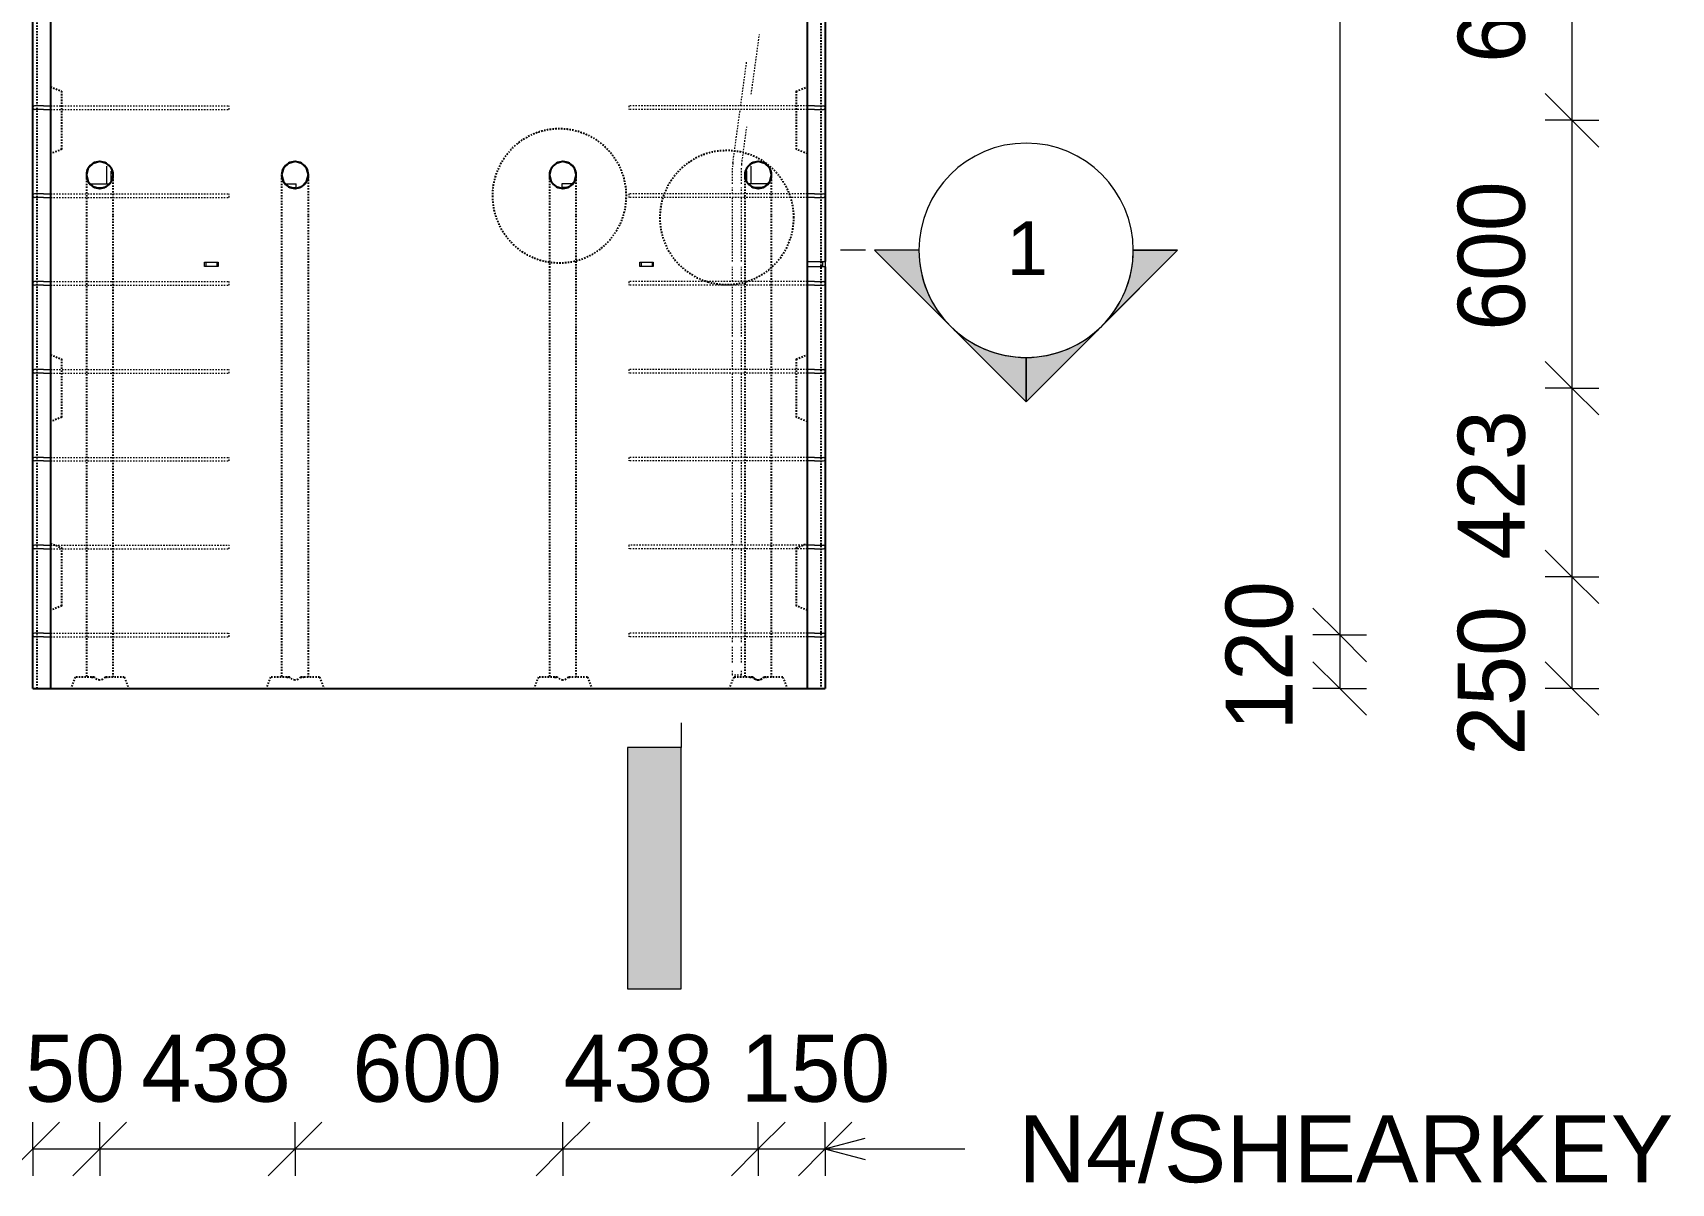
# Model space of a CAD drawing. Header units: millimetres. Extents: x -13510 to 6621, y -2503 to 13671.
# Drawn here: x -6091 to -2421, y -2503 to 73 of the extents above; entities that cross this region are included whole.
import ezdxf

# ---------------------------------------------------------------- set-up
doc = ezdxf.new("R2010")
doc.units = ezdxf.units.MM
doc.linetypes.add('Dash', pattern=[6.36, 3.18, -3.18])
for name, color, linetype, lineweight in [('A-ANNO-DIMS', 211, 'Continuous', 9), ('A-ANNO-DIMS-60', 211, 'Continuous', 9), ('A-GENM', 13, 'Continuous', 18), ('A-WALL', 113, 'Continuous', 25), ('A-WALL-HDLN', 110, 'Dash', 25), ('G-ANNO-SYMB', 111, 'Continuous', 9), ('G-ANNO-TEXT', 231, 'Continuous', 9), ('S-RBAR', 171, 'Continuous', 18)]:
    doc.layers.add(name, color=color, linetype=linetype, lineweight=lineweight)
doc.styles.add('Arial', font='arial.ttf', dxfattribs={"height": 120})
doc.styles.add('Arial_1', font='arial.ttf', dxfattribs={"height": 150})
doc.styles.add('Nirmala UI Semilight', font='NirmalaS.ttf', dxfattribs={"height": 150})
doc.dimstyles.new('Arrow_Filled_-_2_5_NI_UI', dxfattribs={"dimscale": 304.8, "dimtxt": 157.104592, "dimasz": 0.393701, "dimexe": 0.19685, "dimexo": 0.0625, "dimgap": 0.19685, "dimtad": 1, "dimdec": 0, "dimzin": 0, "dimdsep": 46, "dimtxsty": 'Nirmala UI Semilight', "dimblk1": 'OBLIQUE', "dimblk2": 'OBLIQUE', "dimsah": 1, "dimcen": 0.09, "dimazin": 0, "dimtfac": 1, "dimtdec": 4, "dimtix": 1, "dimtmove": 0, "dimatfit": 3, "dimfxl": 0.19685, "dimfxlon": 1, "dimtvp": 1, "dimtolj": 1, "dimtzin": 0, "dimarcsym": 2})
doc.dimstyles.new('Arrow_Filled_-_2_5_NI_UI_1', dxfattribs={"dimscale": 304.8, "dimtxt": 157.104592, "dimasz": 0.393701, "dimexe": 0.19685, "dimexo": 0.0625, "dimgap": 0.19685, "dimtad": 1, "dimdec": 0, "dimzin": 0, "dimdsep": 46, "dimtxsty": 'Nirmala UI Semilight', "dimblk1": 'OBLIQUE', "dimblk2": 'OBLIQUE', "dimsah": 1, "dimcen": 0.09, "dimazin": 0, "dimtfac": 1, "dimtdec": 4, "dimtix": 1, "dimtmove": 2, "dimatfit": 3, "dimfxl": 0.19685, "dimfxlon": 1, "dimtvp": 1, "dimtolj": 1, "dimtzin": 0, "dimarcsym": 2})

# ---------------------------------------------------------------- blocks, each defined once
blk = doc.blocks.new('RR spread anchor face based - RR-SA-2_5-150-1726819-Elevation Front')
at = {"layer": 'A-GENM'}
for p, q in [((-5706.2, 6755), (-5703.7, 6755)), ((-5706.2, 6745), (-5706.2, 6755)), ((-5703.7, 6755), (-5678.7, 6755)), ((-5703.7, 6755), (-5703.7, 6745)), ((-5678.7, 6755), (-5676.2, 6755)), ((-5678.7, 6755), (-5678.7, 6745)), ((-5676.2, 6755), (-5676.2, 6745)), ((-5703.7, 6745), (-5706.2, 6745)), ((-5678.7, 6745), (-5703.7, 6745)), ((-5676.2, 6745), (-5678.7, 6745))]:
    blk.add_line(p, q, dxfattribs=at)
blk = doc.blocks.new('RR spread anchor face based - RR-SA-4_0-320-1726835-Elevation Front')
at = {"layer": 'A-GENM'}
for p, q in [((-4356.2, 6756), (-4321.2, 6756)), ((-4321.2, 6756), (-4316.2, 6756)), ((-4321.2, 6744), (-4321.2, 6756)), ((-4316.2, 6756), (-4316.2, 6744)), ((-4321.2, 6744), (-4356.2, 6744)), ((-4316.2, 6744), (-4321.2, 6744))]:
    blk.add_line(p, q, dxfattribs=at)
blk = doc.blocks.new('Detail View - M_Section Head - Filled SHOP DWG-1002450-Elevation Front')
at = {"layer": 'G-ANNO-SYMB'}
h = blk.add_hatch(color=256, dxfattribs=at)
edge = h.paths.add_edge_path()
edge.add_line((-4205.6, -413.7), (-4106.2, -413.7))
edge.add_arc((-3866.2, -413.7), 240, 180, 225)
edge.add_line((-4035.9, -583.4), (-4205.6, -413.7))
h = blk.add_hatch(color=256, dxfattribs=at)
edge = h.paths.add_edge_path()
edge.add_line((-3526.8, -413.7), (-3696.5, -583.4))
edge.add_arc((-3866.2, -413.7), 240, 315, 360)
edge.add_line((-3626.2, -413.7), (-3526.8, -413.7))
h = blk.add_hatch(color=256, dxfattribs=at)
edge = h.paths.add_edge_path()
edge.add_line((-3866.2, -753.1), (-4035.9, -583.4))
edge.add_arc((-3866.2, -413.7), 240, 225, 270)
edge.add_line((-3866.2, -653.7), (-3866.2, -753.1))
h = blk.add_hatch(color=256, dxfattribs=at)
edge = h.paths.add_edge_path()
edge.add_line((-3866.2, -753.1), (-3866.2, -653.7))
edge.add_arc((-3866.2, -413.7), 240, 270, 315)
edge.add_line((-3696.5, -583.4), (-3866.2, -753.1))
for p, q in [((-3866.2, -753.1), (-4205.6, -413.7)), ((-4106.2, -413.7), (-4205.6, -413.7)), ((-4205.6, -413.7), (-4035.9, -583.4)), ((-4106.2, -413.7), (-4205.6, -413.7)), ((-3866.2, -753.1), (-3526.8, -413.7)), ((-3696.5, -583.4), (-3526.8, -413.7)), ((-3626.2, -413.7), (-3526.8, -413.7)), ((-3526.8, -413.7), (-3626.2, -413.7)), ((-4035.9, -583.4), (-3866.2, -753.1)), ((-3866.2, -753.1), (-3696.5, -583.4)), ((-3866.2, -653.7), (-3866.2, -753.1)), ((-3866.2, -753.1), (-3866.2, -653.7))]:
    blk.add_line(p, q, dxfattribs=at)
for start, end in [(360, 180), (180, 360), (180, 225), (315, 0), (225, 270), (270, 315)]:
    blk.add_arc((-3866.2, -413.7), 240, start, end, dxfattribs=at)
blk = doc.blocks.new('Detail View - M_Section Tail - Filled Horizontal-14034-Elevation Front')
at = {"layer": 'G-ANNO-SYMB'}
blk.add_hatch(color=256, dxfattribs=at).paths.add_polyline_path([(-6189.7, -533.7), (-6189.7, -413.7), (-6729.7, -413.7), (-6729.7, -533.7)])
for p, q in [((-6729.7, -533.7), (-6729.7, -413.7)), ((-6729.7, -413.7), (-6189.7, -413.7)), ((-6189.7, -413.7), (-6189.7, -533.7)), ((-6189.7, -533.7), (-6729.7, -533.7))]:
    blk.add_line(p, q, dxfattribs=at)
blk = doc.blocks.new('DIMBLOCK25-Elevation Front')
at = {"layer": 'A-ANNO-DIMS-60'}
for p, q in [((-6091.2, -2426.2), (-6031.2, -2366.2)), ((-6091.2, -2426.2), (-6091.2, -2366.2)), ((-5941.2, -2426.2), (-5881.2, -2366.2)), ((-5941.2, -2426.2), (-5941.2, -2366.2)), ((-6091.2, -2426.2), (-6151.2, -2486.2)), ((-6091.2, -2426.2), (-5941.2, -2426.2)), ((-6091.2, -2426.2), (-6091.2, -2486.2)), ((-5941.2, -2426.2), (-6001.2, -2486.2)), ((-5941.2, -2426.2), (-5941.2, -2486.2))]:
    blk.add_line(p, q, dxfattribs=at)
at = {"layer": 'A-ANNO-DIMS-60', "color": 0, "insert": (-6219.9, -2170.5), "char_height": 150, "width": 370.196, "attachment_point": 1, "line_spacing_factor": 1.142579, "style": 'Nirmala UI Semilight'}
blk.add_mtext('150', dxfattribs=at)
blk = doc.blocks.new('_Oblique')
at = {"color": 0, "linetype": 'ByBlock', "lineweight": -2}
blk.add_line((-0.5, -0.5), (0.5, 0.5), dxfattribs=at)
blk = doc.blocks.new('DIMBLOCK26-Elevation Front')
at = {"layer": 'A-ANNO-DIMS-60'}
for p, q in [((-5941.2, -2426.2), (-5881.2, -2366.2)), ((-5941.2, -2426.2), (-5941.2, -2366.2)), ((-5503.7, -2426.2), (-5443.7, -2366.2)), ((-5503.7, -2426.2), (-5503.7, -2366.2)), ((-5941.2, -2426.2), (-6001.2, -2486.2)), ((-5941.2, -2426.2), (-5503.7, -2426.2)), ((-5941.2, -2426.2), (-5941.2, -2486.2)), ((-5503.7, -2426.2), (-5563.7, -2486.2)), ((-5503.7, -2426.2), (-5503.7, -2486.2))]:
    blk.add_line(p, q, dxfattribs=at)
at = {"layer": 'A-ANNO-DIMS-60', "color": 0, "insert": (-5848, -2170.5), "char_height": 150, "width": 414.756, "attachment_point": 1, "line_spacing_factor": 1.142579, "style": 'Nirmala UI Semilight'}
blk.add_mtext('438', dxfattribs=at)
blk = doc.blocks.new('DIMBLOCK27-Elevation Front')
at = {"layer": 'A-ANNO-DIMS-60'}
for p, q in [((-5503.7, -2426.2), (-5443.7, -2366.2)), ((-5503.7, -2426.2), (-5503.7, -2366.2)), ((-4903.7, -2426.2), (-4843.7, -2366.2)), ((-4903.7, -2426.2), (-4903.7, -2366.2)), ((-5503.7, -2426.2), (-5563.7, -2486.2)), ((-5503.7, -2426.2), (-4903.7, -2426.2)), ((-5503.7, -2426.2), (-5503.7, -2486.2)), ((-4903.7, -2426.2), (-4963.7, -2486.2)), ((-4903.7, -2426.2), (-4903.7, -2486.2))]:
    blk.add_line(p, q, dxfattribs=at)
at = {"layer": 'A-ANNO-DIMS-60', "color": 0, "insert": (-5375.1, -2170.5), "char_height": 150, "width": 411.328, "attachment_point": 1, "line_spacing_factor": 1.142579, "style": 'Nirmala UI Semilight'}
blk.add_mtext('600', dxfattribs=at)
blk = doc.blocks.new('DIMBLOCK28-Elevation Front')
at = {"layer": 'A-ANNO-DIMS-60'}
for p, q in [((-4903.7, -2426.2), (-4843.7, -2366.2)), ((-4903.7, -2426.2), (-4903.7, -2366.2)), ((-4466.2, -2426.2), (-4406.2, -2366.2)), ((-4466.2, -2426.2), (-4466.2, -2366.2)), ((-4903.7, -2426.2), (-4963.7, -2486.2)), ((-4903.7, -2426.2), (-4466.2, -2426.2)), ((-4903.7, -2426.2), (-4903.7, -2486.2)), ((-4466.2, -2426.2), (-4526.2, -2486.2)), ((-4466.2, -2426.2), (-4466.2, -2486.2))]:
    blk.add_line(p, q, dxfattribs=at)
at = {"layer": 'A-ANNO-DIMS-60', "color": 0, "insert": (-4901.9, -2170.5), "char_height": 150, "width": 414.756, "attachment_point": 1, "line_spacing_factor": 1.142579, "style": 'Nirmala UI Semilight'}
blk.add_mtext('438', dxfattribs=at)
blk = doc.blocks.new('DIMBLOCK29-Elevation Front')
at = {"layer": 'A-ANNO-DIMS-60'}
for p, q in [((-4466.2, -2426.2), (-4406.2, -2366.2)), ((-4466.2, -2426.2), (-4466.2, -2366.2)), ((-4316.2, -2426.2), (-4256.2, -2366.2)), ((-4316.2, -2426.2), (-4316.2, -2366.2)), ((-4466.2, -2426.2), (-4526.2, -2486.2)), ((-4466.2, -2426.2), (-4316.2, -2426.2)), ((-4466.2, -2426.2), (-4466.2, -2486.2)), ((-4316.2, -2426.2), (-4376.2, -2486.2)), ((-4316.2, -2426.2), (-4316.2, -2486.2))]:
    blk.add_line(p, q, dxfattribs=at)
at = {"layer": 'A-ANNO-DIMS-60', "color": 0, "insert": (-4505.4, -2170.5), "char_height": 150, "width": 370.196, "attachment_point": 1, "line_spacing_factor": 1.142579, "style": 'Nirmala UI Semilight'}
blk.add_mtext('150', dxfattribs=at)
blk = doc.blocks.new('DIMBLOCK54-Elevation Front')
at = {"layer": 'A-ANNO-DIMS-60'}
for p, q in [((-3163.6, 7580), (-3223.6, 7640)), ((-3163.6, 7580), (-3223.6, 7580)), ((-3163.6, 7580), (-3163.6, -1275)), ((-3163.6, 7580), (-3103.6, 7520)), ((-3163.6, 7580), (-3103.6, 7580)), ((-3163.6, -1275), (-3223.6, -1215)), ((-3163.6, -1275), (-3223.6, -1275)), ((-3163.6, -1275), (-3103.6, -1335)), ((-3163.6, -1275), (-3103.6, -1275))]:
    blk.add_line(p, q, dxfattribs=at)
at = {"layer": 'A-ANNO-DIMS-60', "color": 0, "insert": (-3419.3, 2382.7), "char_height": 150, "width": 1847.55, "attachment_point": 1, "rotation": 90, "line_spacing_factor": 1.142579, "style": 'Nirmala UI Semilight'}
blk.add_mtext('T8@200mm C/C', dxfattribs=at)
blk = doc.blocks.new('DIMBLOCK55-Elevation Front')
at = {"layer": 'A-ANNO-DIMS-60'}
for p, q in [((-3163.6, -1275), (-3223.6, -1215)), ((-3163.6, -1275), (-3223.6, -1275)), ((-3163.6, -1275), (-3163.6, -1395)), ((-3163.6, -1275), (-3103.6, -1335)), ((-3163.6, -1275), (-3103.6, -1275)), ((-3163.6, -1395), (-3223.6, -1335)), ((-3163.6, -1395), (-3223.6, -1395)), ((-3163.6, -1395), (-3103.6, -1455)), ((-3163.6, -1395), (-3103.6, -1395))]:
    blk.add_line(p, q, dxfattribs=at)
at = {"layer": 'A-ANNO-DIMS-60', "color": 0, "insert": (-3419.3, -1489.2), "char_height": 150, "width": 370.196, "attachment_point": 1, "rotation": 90, "line_spacing_factor": 1.142579, "style": 'Nirmala UI Semilight'}
blk.add_mtext('120', dxfattribs=at)
blk = doc.blocks.new('DIMBLOCK69-Elevation Front')
at = {"layer": 'A-ANNO-DIMS-60'}
for p, q in [((-2643.6, 477.5), (-2703.6, 537.5)), ((-2643.6, 477.5), (-2703.6, 477.5)), ((-2643.6, 477.5), (-2643.6, -122.5)), ((-2643.6, 477.5), (-2583.6, 417.5)), ((-2643.6, 477.5), (-2583.6, 477.5)), ((-2643.6, -122.5), (-2703.6, -62.5)), ((-2643.6, -122.5), (-2703.6, -122.5)), ((-2643.6, -122.5), (-2583.6, -182.5)), ((-2643.6, -122.5), (-2583.6, -122.5))]:
    blk.add_line(p, q, dxfattribs=at)
at = {"layer": 'A-ANNO-DIMS-60', "color": 0, "insert": (-2899.3, 6.1), "char_height": 150, "width": 411.328, "attachment_point": 1, "rotation": 90, "line_spacing_factor": 1.142579, "style": 'Nirmala UI Semilight'}
blk.add_mtext('600', dxfattribs=at)
blk = doc.blocks.new('DIMBLOCK70-Elevation Front')
at = {"layer": 'A-ANNO-DIMS-60'}
for p, q in [((-2643.6, -122.5), (-2703.6, -62.5)), ((-2643.6, -122.5), (-2703.6, -122.5)), ((-2643.6, -122.5), (-2643.6, -722.5)), ((-2643.6, -122.5), (-2583.6, -182.5)), ((-2643.6, -122.5), (-2583.6, -122.5)), ((-2643.6, -722.5), (-2703.6, -662.5)), ((-2643.6, -722.5), (-2703.6, -722.5)), ((-2643.6, -722.5), (-2583.6, -782.5)), ((-2643.6, -722.5), (-2583.6, -722.5))]:
    blk.add_line(p, q, dxfattribs=at)
at = {"layer": 'A-ANNO-DIMS-60', "color": 0, "insert": (-2899.3, -593.9), "char_height": 150, "width": 411.328, "attachment_point": 1, "rotation": 90, "line_spacing_factor": 1.142579, "style": 'Nirmala UI Semilight'}
blk.add_mtext('600', dxfattribs=at)
blk = doc.blocks.new('DIMBLOCK71-Elevation Front')
at = {"layer": 'A-ANNO-DIMS-60'}
for p, q in [((-2643.6, -722.5), (-2703.6, -662.5)), ((-2643.6, -722.5), (-2703.6, -722.5)), ((-2643.6, -722.5), (-2643.6, -1145)), ((-2643.6, -722.5), (-2583.6, -782.5)), ((-2643.6, -722.5), (-2583.6, -722.5)), ((-2643.6, -1145), (-2703.6, -1085)), ((-2643.6, -1145), (-2703.6, -1145)), ((-2643.6, -1145), (-2583.6, -1205)), ((-2643.6, -1145), (-2583.6, -1145))]:
    blk.add_line(p, q, dxfattribs=at)
at = {"layer": 'A-ANNO-DIMS-60', "color": 0, "insert": (-2899.3, -1106.6), "char_height": 150, "width": 414.756, "attachment_point": 1, "rotation": 90, "line_spacing_factor": 1.142579, "style": 'Nirmala UI Semilight'}
blk.add_mtext('423', dxfattribs=at)
blk = doc.blocks.new('DIMBLOCK72-Elevation Front')
at = {"layer": 'A-ANNO-DIMS-60'}
for p, q in [((-2643.6, -1145), (-2703.6, -1085)), ((-2643.6, -1145), (-2703.6, -1145)), ((-2643.6, -1145), (-2643.6, -1395)), ((-2643.6, -1145), (-2583.6, -1205)), ((-2643.6, -1145), (-2583.6, -1145)), ((-2643.6, -1395), (-2703.6, -1335)), ((-2643.6, -1395), (-2703.6, -1395)), ((-2643.6, -1395), (-2583.6, -1455)), ((-2643.6, -1395), (-2583.6, -1395))]:
    blk.add_line(p, q, dxfattribs=at)
at = {"layer": 'A-ANNO-DIMS-60', "color": 0, "insert": (-2899.3, -1545.3), "char_height": 150, "width": 411.328, "attachment_point": 1, "rotation": 90, "line_spacing_factor": 1.142579, "style": 'Nirmala UI Semilight'}
blk.add_mtext('250', dxfattribs=at)

msp = doc.modelspace()

# ---------------------------------------------------------------- linework, layer by layer
at = {"layer": 'A-WALL'}
for p, q in [((-6051.2, 7060), (-6051.2, -1395)), ((-4356.2, -1395), (-4356.2, 7060)), ((-6091.2, -94), (-6091.2, 102.1)), ((-4316.2, 102.1), (-4316.2, -94)), ((-6091.2, -290.7), (-6091.2, -94.7)), ((-4316.2, -94.7), (-4316.2, -290.7)), ((-6091.2, -487.5), (-6091.2, -291.5)), ((-4316.2, -291.5), (-4316.2, -439)), ((-4316.2, -451), (-4316.2, -487.5)), ((-6091.2, -684.3), (-6091.2, -488.3)), ((-4316.2, -488.3), (-4316.2, -684.3)), ((-6091.2, -881.1), (-6091.2, -685)), ((-4316.2, -685), (-4316.2, -881.1)), ((-6091.2, -1077.8), (-6091.2, -881.8)), ((-4316.2, -881.8), (-4316.2, -1077.8)), ((-6091.2, -1274.6), (-6091.2, -1078.6)), ((-4316.2, -1078.6), (-4316.2, -1274.6)), ((-6091.2, -1395), (-6091.2, -1275.4)), ((-4316.2, -1275.4), (-4316.2, -1395)), ((-6091.2, -1395), (-4316.2, -1395))]:
    msp.add_line(p, q, dxfattribs=at)
at = {"layer": 'A-WALL', "flags": 128}
for points in [[(-5941.2, -215), (-5956.2, -219), (-5967.2, -230.1), (-5971.2, -245)], [(-5911.2, -245), (-5915.2, -230), (-5926.3, -219), (-5941.2, -215)], [(-5503.7, -215), (-5518.7, -219), (-5529.7, -230.1), (-5533.7, -245)], [(-5473.7, -245), (-5477.7, -230), (-5488.8, -219), (-5503.7, -215)], [(-4903.7, -215), (-4918.7, -219), (-4929.7, -230.1), (-4933.7, -245)], [(-4873.7, -245), (-4877.7, -230), (-4888.8, -219), (-4903.7, -215)], [(-4466.2, -215), (-4481.2, -219), (-4492.2, -230.1), (-4496.2, -245)], [(-4436.2, -245), (-4440.2, -230), (-4451.3, -219), (-4466.2, -215)], [(-5971.2, -245), (-5967.2, -260), (-5956.1, -271), (-5941.2, -275)], [(-5941.2, -275), (-5926.2, -271), (-5915.2, -259.9), (-5911.2, -245)], [(-5911.2, -250.7), (-5911.2, -245.1), (-5911.2, -245)], [(-5533.7, -245), (-5529.7, -260), (-5518.6, -271), (-5503.7, -275)], [(-5503.7, -275), (-5488.7, -271), (-5477.7, -259.9), (-5473.7, -245)], [(-5473.7, -250.7), (-5473.7, -245.1), (-5473.7, -245)], [(-4933.7, -245), (-4929.7, -260), (-4918.6, -271), (-4903.7, -275)], [(-4903.7, -275), (-4888.7, -271), (-4877.7, -259.9), (-4873.7, -245)], [(-4873.7, -250.7), (-4873.7, -245.1), (-4873.7, -245)], [(-4496.2, -245), (-4492.2, -260), (-4481.1, -271), (-4466.2, -275)], [(-4466.2, -275), (-4451.2, -271), (-4440.2, -259.9), (-4436.2, -245)], [(-4436.2, -250.7), (-4436.2, -245.1), (-4436.2, -245)]]:
    msp.add_lwpolyline(points, dxfattribs=at)
at = {"layer": 'A-WALL'}
for centre, start, end in [((-5941.2, -245), 120.8303, 149.6053), ((-5941.2, -245), 90.7225, 119.4223), ((-5941.2, -245), 61.0187, 89.2664), ((-5941.2, -245), 30.8311, 59.6045), ((-5503.7, -245), 120.8303, 149.6053), ((-5503.7, -245), 90.7225, 119.4223), ((-5503.7, -245), 61.0187, 89.2664), ((-5503.7, -245), 30.8311, 59.6045), ((-4903.7, -245), 120.8303, 149.6053), ((-4903.7, -245), 90.7225, 119.4223), ((-4903.7, -245), 61.0187, 89.2664), ((-4903.7, -245), 30.8311, 59.6045), ((-4466.2, -245), 120.8303, 149.6053), ((-4466.2, -245), 90.7225, 119.4223), ((-4466.2, -245), 61.0187, 89.2664), ((-4466.2, -245), 30.8311, 59.6045), ((-5941.2, -245), 150.6728, 179.6194), ((-5941.2, -245), 180.4246, 209.7233), ((-5941.2, -245), 0.3778, 29.7706), ((-5941.2, -245), 330.719, 359.5722), ((-5503.7, -245), 150.6728, 179.6194), ((-5503.7, -245), 180.4246, 209.7233), ((-5503.7, -245), 0.3778, 29.7706), ((-5503.7, -245), 330.719, 359.5722), ((-4903.7, -245), 150.6728, 179.6194), ((-4903.7, -245), 180.4246, 209.7233), ((-4903.7, -245), 0.3778, 29.7706), ((-4903.7, -245), 330.719, 359.5722), ((-4466.2, -245), 150.6728, 179.6194), ((-4466.2, -245), 180.4246, 209.7233), ((-4466.2, -245), 0.3778, 29.7706), ((-4466.2, -245), 330.719, 359.5722), ((-5941.2, -245), 210.813, 239.6231), ((-5941.2, -245), 241.0171, 269.268), ((-5941.2, -245), 270.7209, 299.4239), ((-5941.2, -245), 300.812, 329.6241), ((-5503.7, -245), 210.813, 239.6231), ((-5503.7, -245), 241.0171, 269.268), ((-5503.7, -245), 270.7209, 299.4239), ((-5503.7, -245), 300.812, 329.6241), ((-4903.7, -245), 210.813, 239.6231), ((-4903.7, -245), 241.0171, 269.268), ((-4903.7, -245), 270.7209, 299.4239), ((-4903.7, -245), 300.812, 329.6241), ((-4466.2, -245), 210.813, 239.6231), ((-4466.2, -245), 241.0171, 269.268), ((-4466.2, -245), 270.7209, 299.4239), ((-4466.2, -245), 300.812, 329.6241)]:
    msp.add_arc(centre, 30, start, end, dxfattribs=at)
at = {"layer": 'A-WALL-HDLN'}
for p, q in [((-6081.2, -1395), (-6081.2, 3650)), ((-4326.2, 3650), (-4326.2, -1395)), ((-6051.2, -47.5), (-6026.2, -57.5)), ((-6026.2, -187.5), (-6026.2, -57.5)), ((-4381.2, -57.5), (-4356.2, -47.5)), ((-4381.2, -57.5), (-4381.2, -187.5)), ((-6026.2, -187.5), (-6051.2, -197.5)), ((-4356.2, -197.5), (-4381.2, -187.5)), ((-5971.2, -335), (-5971.2, -1370)), ((-5911.2, -1370), (-5911.2, -335)), ((-5533.7, -335), (-5533.7, -1370)), ((-5473.7, -1370), (-5473.7, -335)), ((-4933.7, -335), (-4933.7, -1370)), ((-4873.7, -1370), (-4873.7, -335)), ((-4496.2, -335), (-4496.2, -1370)), ((-4436.2, -1370), (-4436.2, -335)), ((-6051.2, -647.5), (-6026.2, -657.5)), ((-6026.2, -787.5), (-6026.2, -657.5)), ((-4381.2, -657.5), (-4356.2, -647.5)), ((-4381.2, -657.5), (-4381.2, -787.5)), ((-6026.2, -787.5), (-6051.2, -797.5)), ((-4356.2, -797.5), (-4381.2, -787.5)), ((-6051.2, -1070), (-6026.2, -1080)), ((-6026.2, -1210), (-6026.2, -1080)), ((-4381.2, -1080), (-4356.2, -1070)), ((-4381.2, -1080), (-4381.2, -1210)), ((-6026.2, -1210), (-6051.2, -1220)), ((-4356.2, -1220), (-4381.2, -1210)), ((-5996.2, -1370), (-6006.2, -1395)), ((-5953.2, -1370), (-5996.2, -1370)), ((-5959.8, -1370), (-5953.2, -1370)), ((-5929.2, -1370), (-5922.6, -1370)), ((-5886.2, -1370), (-5929.2, -1370)), ((-5886.2, -1370), (-5876.2, -1395)), ((-5558.7, -1370), (-5568.7, -1395)), ((-5515.7, -1370), (-5558.7, -1370)), ((-5522.3, -1370), (-5515.7, -1370)), ((-5491.7, -1370), (-5485.1, -1370)), ((-5448.7, -1370), (-5491.7, -1370)), ((-5448.7, -1370), (-5438.7, -1395)), ((-4958.7, -1370), (-4968.7, -1395)), ((-4915.7, -1370), (-4958.7, -1370)), ((-4922.3, -1370), (-4915.7, -1370)), ((-4891.7, -1370), (-4885.1, -1370)), ((-4848.7, -1370), (-4891.7, -1370)), ((-4848.7, -1370), (-4838.7, -1395)), ((-4521.2, -1370), (-4531.2, -1395)), ((-4478.5, -1370), (-4521.2, -1370)), ((-4485.1, -1370), (-4478.5, -1370)), ((-4478.5, -1370), (-4477.9, -1370)), ((-4454.5, -1370), (-4453.9, -1370)), ((-4453.9, -1370), (-4447.3, -1370)), ((-4411.2, -1370), (-4453.9, -1370)), ((-4411.2, -1370), (-4401.2, -1395))]:
    msp.add_line(p, q, dxfattribs=at)
at = {"layer": 'A-WALL-HDLN', "flags": 128}
for points in [[(-5971.2, -245.4), (-5971.2, -249.1), (-5971.2, -261), (-5971.2, -279.7), (-5971.2, -303.4), (-5971.2, -330), (-5971.2, -335)], [(-5911.2, -335), (-5911.2, -308.1), (-5911.2, -283.7), (-5911.2, -264), (-5911.2, -250.7)], [(-5533.7, -245.4), (-5533.7, -249.1), (-5533.7, -261), (-5533.7, -279.7), (-5533.7, -303.4), (-5533.7, -330), (-5533.7, -335)], [(-5473.7, -335), (-5473.7, -308.1), (-5473.7, -283.7), (-5473.7, -264), (-5473.7, -250.7)], [(-4933.7, -245.4), (-4933.7, -249.1), (-4933.7, -261), (-4933.7, -279.7), (-4933.7, -303.4), (-4933.7, -330), (-4933.7, -335)], [(-4873.7, -335), (-4873.7, -308.1), (-4873.7, -283.7), (-4873.7, -264), (-4873.7, -250.7)], [(-4496.2, -245.4), (-4496.2, -249.1), (-4496.2, -261), (-4496.2, -279.7), (-4496.2, -303.4), (-4496.2, -330), (-4496.2, -335)], [(-4436.2, -335), (-4436.2, -308.1), (-4436.2, -283.7), (-4436.2, -264), (-4436.2, -250.7)], [(-5941.2, -1376.3), (-5944.3, -1375.9), (-5947.3, -1374.7), (-5950.3, -1372.7), (-5953.2, -1370)], [(-5929.2, -1370), (-5932.1, -1372.7), (-5935.1, -1374.7), (-5938.1, -1375.9), (-5941.2, -1376.3)], [(-5503.7, -1376.3), (-5506.8, -1375.9), (-5509.8, -1374.7), (-5512.8, -1372.7), (-5515.7, -1370)], [(-5491.7, -1370), (-5494.6, -1372.7), (-5497.6, -1374.7), (-5500.6, -1375.9), (-5503.7, -1376.3)], [(-4903.7, -1376.3), (-4906.8, -1375.9), (-4909.8, -1374.7), (-4912.8, -1372.7), (-4915.7, -1370)], [(-4891.7, -1370), (-4894.6, -1372.7), (-4897.6, -1374.7), (-4900.6, -1375.9), (-4903.7, -1376.3)], [(-4466.2, -1376.6), (-4469.4, -1376.2), (-4472.5, -1374.9), (-4475.5, -1372.9), (-4478.5, -1370)], [(-4477.9, -1370), (-4475.1, -1372.6), (-4472.2, -1374.4), (-4469.2, -1375.5), (-4466.2, -1375.9)], [(-4466.2, -1375.9), (-4463.2, -1375.5), (-4460.2, -1374.4), (-4457.3, -1372.6), (-4454.5, -1370)], [(-4453.9, -1370), (-4456.9, -1372.9), (-4459.9, -1374.9), (-4463, -1376.2), (-4466.2, -1376.6)]]:
    msp.add_lwpolyline(points, dxfattribs=at)
at = {"layer": 'A-WALL-HDLN'}
for centre, start, end in [((-4911.6, -291.8), 0, 180), ((-4536.6, -340.4), 0, 180), ((-4911.6, -291.8), 180, 0), ((-4536.6, -340.4), 180, 253.5963), ((-4536.6, -340.4), 286.4037, 0), ((-4536.6, -340.4), 253.6956, 286.3044)]:
    msp.add_arc(centre, 150, start, end, dxfattribs=at)
at = {"layer": 'G-ANNO-SYMB'}
for p, q in [((-4226.2, -413.7), (-4282, -413.7)), ((-4638.8, -1472), (-4638.8, -1527.5))]:
    msp.add_line(p, q, dxfattribs=at)
at = {"layer": 'G-ANNO-TEXT', "color": 7}
for q in [(-4226.7, -2401.8), (-4226.7, -2450), (-4003.8, -2425.9)]:
    msp.add_line((-4316.7, -2425.9), q, dxfattribs=at)
at = {"layer": 'S-RBAR', "linetype": 'Dash'}
for p, q in [((-4481.8, -64), (-4463.5, 69.5)), ((-4505.6, -90.3), (-4491.8, 10.4)), ((-6051.1, -90.3), (-5651.2, -90.3)), ((-6051.1, -98.3), (-5651.2, -98.3)), ((-5651.2, -98.3), (-5651.2, -90.3)), ((-4356.2, -90.3), (-4756.2, -90.3)), ((-4756.2, -90.3), (-4756.2, -98.3)), ((-4356.2, -98.3), (-4756.2, -98.3)), ((-4523.1, -218.2), (-4506.6, -98.3)), ((-4503.2, -220.9), (-4491.8, -137.1)), ((-4523.7, -264.7), (-4523.7, -227)), ((-4503.7, -264.7), (-4503.7, -227)), ((-6051.1, -287.1), (-5651.2, -287.1)), ((-5651.2, -295.1), (-5651.2, -287.1)), ((-4356.2, -287.1), (-4756.2, -287.1)), ((-4756.2, -287.1), (-4756.2, -295.1)), ((-4523.7, -287.1), (-4523.7, -272.7)), ((-4503.7, -287.1), (-4503.7, -272.7)), ((-6051.1, -295.1), (-5651.2, -295.1)), ((-4356.2, -295.1), (-4756.2, -295.1)), ((-4523.7, -439), (-4523.7, -295.1)), ((-4503.7, -439), (-4503.7, -295.1)), ((-4523.7, -483.9), (-4523.7, -451)), ((-4503.7, -483.9), (-4503.7, -451)), ((-6051.1, -483.9), (-5651.2, -483.9)), ((-6051.1, -491.9), (-5651.2, -491.9)), ((-5651.2, -491.9), (-5651.2, -483.9)), ((-4356.2, -483.9), (-4756.2, -483.9)), ((-4756.2, -483.9), (-4756.2, -491.9)), ((-4356.2, -491.9), (-4756.2, -491.9)), ((-4523.7, -606.8), (-4523.7, -491.9)), ((-4503.7, -606.8), (-4503.7, -491.9)), ((-4523.7, -680.7), (-4523.7, -614.8)), ((-4503.7, -680.7), (-4503.7, -614.8)), ((-6051.1, -680.7), (-5651.2, -680.7)), ((-6051.1, -688.7), (-5651.2, -688.7)), ((-5651.2, -688.7), (-5651.2, -680.7)), ((-4356.2, -680.7), (-4756.2, -680.7)), ((-4756.2, -680.7), (-4756.2, -688.7)), ((-4356.2, -688.7), (-4756.2, -688.7)), ((-4523.7, -877.4), (-4523.7, -688.7)), ((-4503.7, -877.4), (-4503.7, -688.7)), ((-6051.1, -877.4), (-5651.2, -877.4)), ((-5651.2, -885.4), (-5651.2, -877.4)), ((-4356.2, -877.4), (-4756.2, -877.4)), ((-4756.2, -877.4), (-4756.2, -885.4)), ((-6051.1, -885.4), (-5651.2, -885.4)), ((-4356.2, -885.4), (-4756.2, -885.4)), ((-4523.7, -948.9), (-4523.7, -885.4)), ((-4503.7, -948.9), (-4503.7, -885.4)), ((-4523.7, -1074.2), (-4523.7, -956.9)), ((-4503.7, -1074.2), (-4503.7, -956.9)), ((-6051.1, -1074.2), (-6040.8, -1074.2)), ((-6051.1, -1082.2), (-5651.2, -1082.2)), ((-6040.5, -1074.2), (-5651.2, -1074.2)), ((-5651.2, -1082.2), (-5651.2, -1074.2)), ((-4366.9, -1074.2), (-4756.2, -1074.2)), ((-4756.2, -1074.2), (-4756.2, -1082.2)), ((-4356.2, -1082.2), (-4756.2, -1082.2)), ((-4523.7, -1271), (-4523.7, -1082.2)), ((-4503.7, -1271), (-4503.7, -1082.2)), ((-4356.2, -1074.2), (-4366.6, -1074.2)), ((-6051.1, -1271), (-5651.2, -1271)), ((-6051.1, -1279), (-5651.2, -1279)), ((-5651.2, -1279), (-5651.2, -1271)), ((-4356.2, -1271), (-4756.2, -1271)), ((-4756.2, -1271), (-4756.2, -1279)), ((-4356.2, -1279), (-4756.2, -1279)), ((-4523.7, -1291), (-4523.7, -1279)), ((-4503.7, -1291), (-4503.7, -1279)), ((-4523.7, -1336.5), (-4523.7, -1299)), ((-4503.7, -1336.5), (-4503.7, -1299)), ((-4523.7, -1365), (-4523.7, -1352.5)), ((-4503.7, -1365), (-4503.7, -1352.5)), ((-4503.7, -1365), (-4523.7, -1365))]:
    msp.add_line(p, q, dxfattribs=at)
at = {"layer": 'S-RBAR'}
for p, q in [((-6067.2, -90.3), (-6087.2, -90.3)), ((-6067.2, -98.3), (-6087.2, -98.3)), ((-6067.2, -90.3), (-6051.2, -90.3)), ((-6067.2, -98.3), (-6051.2, -98.3)), ((-4340.2, -90.3), (-4356.2, -90.3)), ((-4340.2, -98.3), (-4356.2, -98.3)), ((-4340.2, -90.3), (-4320.2, -90.3)), ((-4340.2, -98.3), (-4320.2, -98.3)), ((-5925.3, -264.7), (-5925.3, -225.3)), ((-5915.3, -260.1), (-5915.3, -236.3)), ((-5533, -241.1), (-5533, -240.4)), ((-5533, -247.3), (-5533, -245.8)), ((-5533, -249.6), (-5533, -247.5)), ((-4491.8, -260.5), (-4491.8, -235.4)), ((-4481.8, -264.7), (-4481.8, -225.2)), ((-6067.2, -287.1), (-6087.2, -287.1)), ((-6067.2, -287.1), (-6051.2, -287.1)), ((-5963.6, -264.7), (-5918.8, -264.7)), ((-5952, -272.7), (-5950.2, -272.7)), ((-5949.8, -272.7), (-5932.7, -272.7)), ((-5932.3, -272.7), (-5930.4, -272.7)), ((-5526.1, -264.7), (-5501.2, -264.7)), ((-5514.5, -272.7), (-5512.7, -272.7)), ((-5512.3, -272.7), (-5501.2, -272.7)), ((-5501.2, -272.7), (-5501.2, -264.7)), ((-4881.3, -264.7), (-4906.2, -264.7)), ((-4906.2, -264.7), (-4906.2, -272.7)), ((-4895.2, -272.7), (-4906.2, -272.7)), ((-4892.9, -272.7), (-4894.8, -272.7)), ((-4443.8, -264.7), (-4488.6, -264.7)), ((-4475.2, -272.7), (-4477, -272.7)), ((-4457.7, -272.7), (-4474.8, -272.7)), ((-4455.4, -272.7), (-4457.3, -272.7)), ((-4340.2, -287.1), (-4356.2, -287.1)), ((-4340.2, -287.1), (-4320.2, -287.1)), ((-6067.2, -295.1), (-6087.2, -295.1)), ((-6067.2, -295.1), (-6051.2, -295.1)), ((-4340.2, -295.1), (-4356.2, -295.1)), ((-4340.2, -295.1), (-4320.2, -295.1)), ((-6067.2, -483.9), (-6087.2, -483.9)), ((-6067.2, -491.9), (-6087.2, -491.9)), ((-6067.2, -483.9), (-6051.2, -483.9)), ((-6067.2, -491.9), (-6051.2, -491.9)), ((-4340.2, -483.9), (-4356.2, -483.9)), ((-4340.2, -491.9), (-4356.2, -491.9)), ((-4340.2, -483.9), (-4320.2, -483.9)), ((-4340.2, -491.9), (-4320.2, -491.9)), ((-6067.2, -680.7), (-6087.2, -680.7)), ((-6067.2, -688.7), (-6087.2, -688.7)), ((-6067.2, -680.7), (-6051.2, -680.7)), ((-6067.2, -688.7), (-6051.2, -688.7)), ((-4340.2, -680.7), (-4356.2, -680.7)), ((-4340.2, -688.7), (-4356.2, -688.7)), ((-4340.2, -680.7), (-4320.2, -680.7)), ((-4340.2, -688.7), (-4320.2, -688.7)), ((-6067.2, -877.4), (-6087.2, -877.4)), ((-6067.2, -877.4), (-6051.2, -877.4)), ((-4340.2, -877.4), (-4356.2, -877.4)), ((-4340.2, -877.4), (-4320.2, -877.4)), ((-6067.2, -885.4), (-6087.2, -885.4)), ((-6067.2, -885.4), (-6051.2, -885.4)), ((-4340.2, -885.4), (-4356.2, -885.4)), ((-4340.2, -885.4), (-4320.2, -885.4)), ((-6067.2, -1074.2), (-6087.2, -1074.2)), ((-6067.2, -1082.2), (-6087.2, -1082.2)), ((-6067.2, -1074.2), (-6051.2, -1074.2)), ((-6067.2, -1082.2), (-6051.2, -1082.2)), ((-4340.2, -1074.2), (-4356.2, -1074.2)), ((-4340.2, -1082.2), (-4356.2, -1082.2)), ((-4340.2, -1074.2), (-4320.2, -1074.2)), ((-4340.2, -1082.2), (-4320.2, -1082.2)), ((-6067.2, -1271), (-6087.2, -1271)), ((-6067.2, -1279), (-6087.2, -1279)), ((-6067.2, -1271), (-6051.2, -1271)), ((-6067.2, -1279), (-6051.2, -1279)), ((-4340.2, -1271), (-4356.2, -1271)), ((-4340.2, -1279), (-4356.2, -1279)), ((-4340.2, -1271), (-4320.2, -1271)), ((-4340.2, -1279), (-4320.2, -1279))]:
    msp.add_line(p, q, dxfattribs=at)
for centre, start, end in [((-6087.2, -94.3), 90, 270), ((-4320.2, -94.3), 270, 90), ((-6087.2, -291.1), 90, 270), ((-4320.2, -291.1), 270, 90), ((-6087.2, -487.9), 90, 270), ((-4320.2, -487.9), 270, 90), ((-6087.2, -684.7), 90, 270), ((-4320.2, -684.7), 270, 90), ((-6087.2, -881.4), 90, 270), ((-4320.2, -881.4), 270, 90), ((-6087.2, -1078.2), 90, 270), ((-4320.2, -1078.2), 270, 90), ((-6087.2, -1275), 90, 270), ((-4320.2, -1275), 270, 90)]:
    msp.add_arc(centre, 4, start, end, dxfattribs=at)
at = {"layer": 'S-RBAR', "linetype": 'Dash'}
for radius in [65, 45]:
    msp.add_arc((-4458.7, -227), radius, 172.2034, 180, dxfattribs=at)

# ---------------------------------------------------------------- block references
at = {"layer": 'A-GENM'}
for name, p in [('RR spread anchor face based - RR-SA-2_5-150-1726819-Elevation Front', (0, -7195)), ('RR spread anchor face based - RR-SA-2_5-150-1726819-Elevation Front', (975, -7195)), ('RR spread anchor face based - RR-SA-4_0-320-1726835-Elevation Front', (0, -7195))]:
    msp.add_blockref(name, p, dxfattribs=at)
at = {"layer": 'G-ANNO-SYMB'}
msp.add_blockref('Detail View - M_Section Head - Filled SHOP DWG-1002450-Elevation Front', (0, 0), dxfattribs=at)
at = {"layer": 'G-ANNO-SYMB', "extrusion": (0, 0, -1), "rotation": 90.00000000000077}
msp.add_blockref('Detail View - M_Section Tail - Filled Horizontal-14034-Elevation Front', (4225.1, 4662.2), dxfattribs=at)

# ---------------------------------------------------------------- texts
at = {"layer": 'G-ANNO-SYMB', "insert": (-3910.2, -349.1), "char_height": 120, "width": 115.443, "attachment_point": 1, "style": 'Arial'}
msp.add_mtext('1', dxfattribs=at)
at = {"layer": 'G-ANNO-TEXT', "color": 7, "insert": (-3883.8, -2350.9), "char_height": 150, "width": 1770.126, "attachment_point": 1, "style": 'Arial_1'}
msp.add_mtext('N4/SHEARKEY', dxfattribs=at)

# ---------------------------------------------------------------- dimensions: what is measured, and where the dimension line sits
at = {"layer": 'A-ANNO-DIMS'}
dim = msp.add_linear_dim(base=(-3163.6, -1275), p1=(-3223.6, 7580), p2=(-3223.6, -1275), angle=90, text='T8@200mm C/C', dimstyle='Arrow_Filled_-_2_5_NI_UI', override={"dimpost": '<>', "dimfxl": 8855}, dxfattribs=at)
dim.commit()
dim.dimension.update_dxf_attribs({"geometry": 'DIMBLOCK54-Elevation Front', "text_midpoint": (-3312.3, 3152.5)})
for base, p1, p2, override, picture, middle in [((-2643.6, -122.5), (-2703.6, 477.5), (-2703.6, -122.5), {"dimpost": '<>', "dimfxl": 600}, 'DIMBLOCK69-Elevation Front', (-2781.2, 177.5)), ((-2643.6, -722.5), (-2703.6, -122.5), (-2703.6, -722.5), {"dimpost": '<>', "dimfxl": 600}, 'DIMBLOCK70-Elevation Front', (-2781.2, -422.5)), ((-2643.6171793, -1145), (-2703.6171793, -722.5), (-2703.6171793, -1145), {"dimpost": '<>', "dimfxl": 422.5}, 'DIMBLOCK71-Elevation Front', (-2781.179941, -933.75)), ((-3163.6, -1395), (-3223.6, -1275), (-3223.6, -1395), {"dimpost": '<>', "dimfxl": 120}, 'DIMBLOCK55-Elevation Front', (-3301.5, -1335))]:
    dim = msp.add_linear_dim(base=base, p1=p1, p2=p2, angle=90, dimstyle='Arrow_Filled_-_2_5_NI_UI', override=override, dxfattribs=at)
    dim.commit()
    dim.dimension.update_dxf_attribs({"geometry": picture, "text_midpoint": middle})
dim = msp.add_linear_dim(base=(-2643.6, -1395), p1=(-2703.6, -1145), p2=(-2703.6, -1395), angle=90, dimstyle='Arrow_Filled_-_2_5_NI_UI_1', override={"dimpost": '<>', "dimfxl": 250}, dxfattribs=at)
dim.commit()
dim.dimension.update_dxf_attribs({"geometry": 'DIMBLOCK72-Elevation Front', "text_midpoint": (-2799.3, -1339.7), "dimtype": 160, "text_rotation": 90})
for base, p1, p2, override, picture, middle in [((-5941.2, -2426.2), (-6091.2, -2366.2), (-5941.2, -2366.2), {"dimpost": '<>', "dimfxl": 150}, 'DIMBLOCK25-Elevation Front', (-6034.8, -2270.5)), ((-5503.6961698, -2426.2308243), (-5941.1961698, -2366.2308243), (-5503.6961698, -2366.2308243), {"dimpost": '<>', "dimfxl": 437.5}, 'DIMBLOCK26-Elevation Front', (-5640.6531547, -2270.5276703)), ((-4466.1961698, -2426.2308243), (-4903.6961698, -2366.2308243), (-4466.1961698, -2366.2308243), {"dimpost": '<>', "dimfxl": 437.5}, 'DIMBLOCK28-Elevation Front', (-4694.4836096, -2270.5276703)), ((-4316.2, -2426.2), (-4466.2, -2366.2), (-4316.2, -2366.2), {"dimpost": '<>', "dimfxl": 150}, 'DIMBLOCK29-Elevation Front', (-4320.3, -2270.5))]:
    dim = msp.add_linear_dim(base=base, p1=p1, p2=p2, dimstyle='Arrow_Filled_-_2_5_NI_UI_1', override=override, dxfattribs=at)
    dim.commit()
    dim.dimension.update_dxf_attribs({"geometry": picture, "text_midpoint": middle, "dimtype": 160})
dim = msp.add_linear_dim(base=(-4903.7, -2426.2), p1=(-5503.7, -2366.2), p2=(-4903.7, -2366.2), dimstyle='Arrow_Filled_-_2_5_NI_UI', override={"dimpost": '<>', "dimfxl": 600}, dxfattribs=at)
dim.commit()
dim.dimension.update_dxf_attribs({"geometry": 'DIMBLOCK27-Elevation Front', "text_midpoint": (-5203.7, -2288.7)})

doc.saveas('drawing.dxf')
